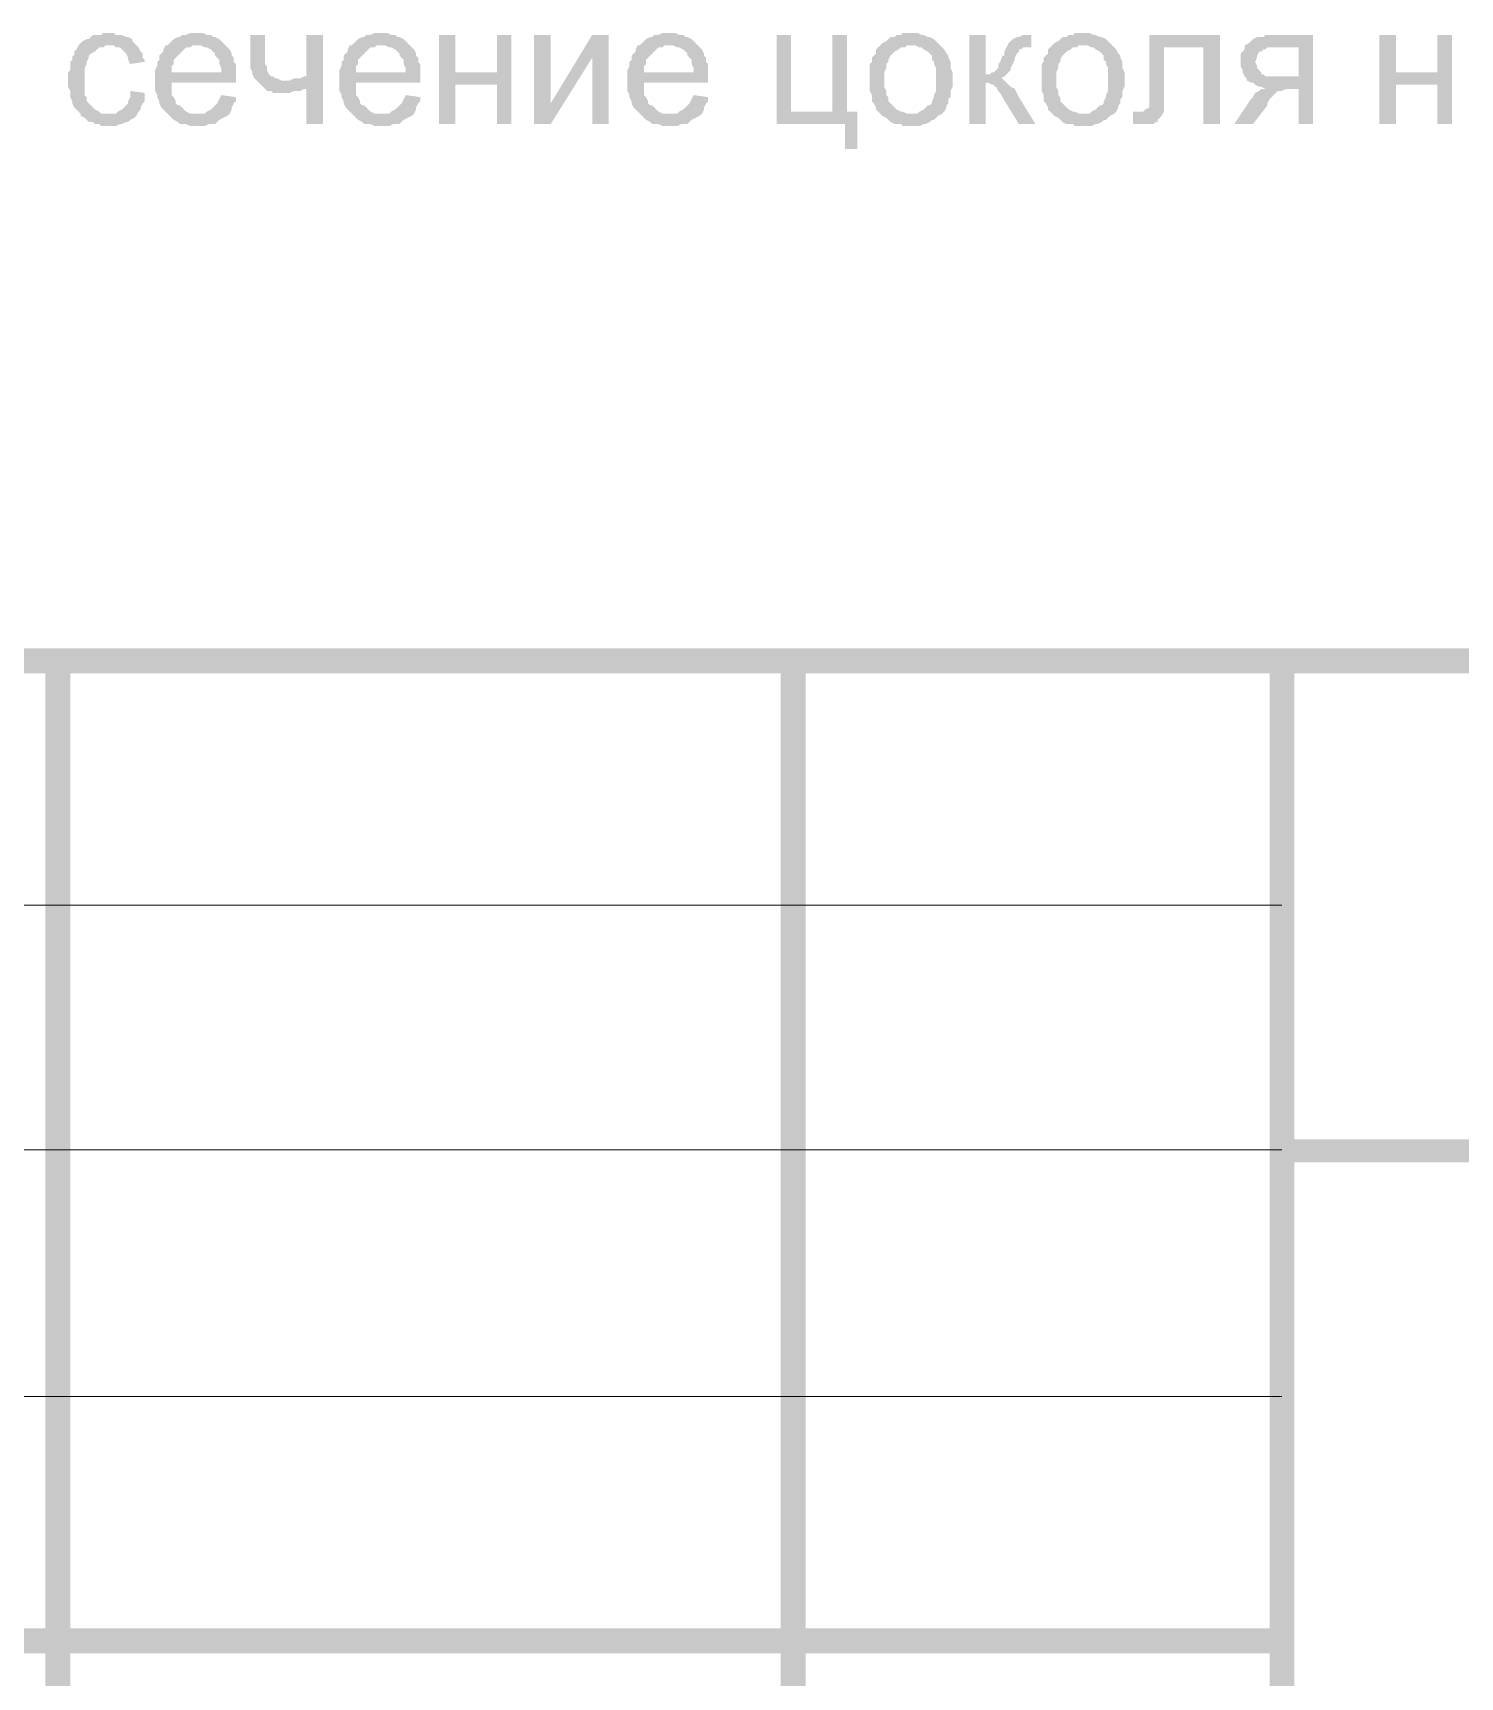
# Model space of a CAD drawing. Header units: millimetres. Extents: x -383313 to -161684, y -117025 to 99224.
# Drawn here: x -329616 to -326699, y -32656 to -29297 of the extents above; entities that cross this region are included whole.
import ezdxf

# ---------------------------------------------------------------- set-up
doc = ezdxf.new("R2010")
doc.units = ezdxf.units.MM
doc.header["$MEASUREMENT"] = 0
doc.layers.add('PDF_Geometry', color=7, linetype='Continuous')
doc.layers.add('PDF_Solid Fills', color=7, linetype='Continuous')

# ---------------------------------------------------------------- blocks, each defined once
blk = doc.blocks.new('A$Cf5759c35')
at = {"layer": 'PDF_Solid Fills'}
for points in [[(29002.4, -11032.1), (28989.7, -11032.1), (28985.5, -11036.3), (28968.5, -11036.3), (28964.3, -11040.5), (28960.1, -11044.8), (28955.8, -11044.8), (28947.4, -11049), (28943.1, -11053.2), (28938.9, -11057.5), (28934.7, -11065.9), (28930.4, -11070.2), (28930.4, -11078.6), (28926.2, -11078.6), (28926.2, -11087.1), (28922, -11091.3), (28922, -11099.8), (28922, -11108.3), (28917.7, -11112.5), (28917.7, -11121), (28917.7, -11129.4), (28917.7, -11137.9), (28917.7, -11142.1), (28922, -11150.6), (28922, -11159.1), (28922, -11163.3), (28926.2, -11171.8), (28926.2, -11176), (28930.4, -11184.5), (28934.7, -11188.7), (28938.9, -11192.9), (28943.1, -11197.2), (29002.4, -11197.2), (28998.2, -11197.2), (28993.9, -11197.2), (28985.5, -11197.2), (28981.2, -11192.9), (28972.8, -11188.7), (28968.5, -11184.5), (28964.3, -11180.2), (28964.3, -11180.2), (28960.1, -11176), (28955.8, -11171.8), (28955.8, -11163.3), (28951.6, -11159.1), (28951.6, -11150.6), (28951.6, -11146.4), (28951.6, -11137.9), (28951.6, -11129.4), (28951.6, -11125.2), (28951.6, -11116.7), (28951.6, -11108.3), (28951.6, -11104), (28955.8, -11095.6), (28955.8, -11091.3), (28960.1, -11082.9), (28960.1, -11078.6), (28964.3, -11074.4), (28964.3, -11074.4), (28972.8, -11070.2), (28977, -11065.9), (28981.2, -11061.7), (28989.7, -11061.7), (28993.9, -11057.5), (29002.4, -11057.5), (29057.4, -11057.5), (29053.2, -11053.2), (29049, -11049), (29049, -11044.8), (29040.5, -11040.5), (29036.3, -11040.5), (29027.8, -11036.3), (29023.6, -11036.3), (29015.1, -11036.3), (29010.9, -11032.1)], [(29180.2, -11032.1), (29180.2, -11032.1), (29167.5, -11032.1), (29159, -11036.3), (29150.6, -11036.3), (29146.3, -11040.5), (29142.1, -11040.5), (29133.6, -11044.8), (29129.4, -11049), (29125.2, -11053.2), (29120.9, -11057.5), (29180.2, -11057.5), (29184.4, -11057.5), (29188.7, -11057.5), (29197.1, -11061.7), (29201.4, -11061.7), (29209.8, -11065.9), (29214.1, -11070.2), (29218.3, -11074.4), (29218.3, -11078.6), (29222.5, -11082.9), (29226.8, -11087.1), (29226.8, -11095.6), (29231, -11104), (29231, -11112.5), (29129.4, -11112.5), (29260.6, -11112.5), (29260.6, -11104), (29260.6, -11095.6), (29256.4, -11091.3), (29256.4, -11082.9), (29252.2, -11078.6), (29252.2, -11074.4), (29247.9, -11065.9), (29243.7, -11061.7), (29239.5, -11057.5), (29235.2, -11053.2), (29231, -11049), (29226.8, -11044.8), (29218.3, -11040.5), (29214.1, -11040.5), (29209.8, -11036.3), (29201.4, -11036.3), (29192.9, -11032.1), (29188.7, -11032.1)], [(29319.9, -11036.3), (29290.3, -11036.3), (29290.3, -11104), (29294.5, -11112.5), (29294.5, -11116.7), (29298.7, -11125.2), (29303, -11129.4), (29362.2, -11129.4), (29353.8, -11129.4), (29345.3, -11125.2), (29341.1, -11125.2), (29336.8, -11121), (29332.6, -11121), (29328.4, -11116.7), (29324.1, -11108.3), (29324.1, -11104), (29324.1, -11099.8), (29319.9, -11095.6), (29319.9, -11087.1), (29319.9, -11078.6), (29319.9, -11070.2)], [(29438.4, -11036.3), (29404.6, -11036.3), (29404.6, -11121), (29400.3, -11121), (29391.9, -11125.2), (29383.4, -11125.2), (29379.2, -11125.2), (29370.7, -11129.4), (29366.5, -11129.4), (29362.2, -11129.4), (29303, -11129.4), (29307.2, -11133.7), (29311.4, -11137.9), (29315.7, -11142.1), (29404.6, -11146.4), (29404.6, -11218.3), (29438.4, -11218.3)], [(29557, -11032.1), (29557, -11032.1), (29544.3, -11032.1), (29535.8, -11036.3), (29527.3, -11036.3), (29523.1, -11040.5), (29518.9, -11040.5), (29510.4, -11044.8), (29506.2, -11049), (29501.9, -11053.2), (29497.7, -11057.5), (29557, -11057.5), (29561.2, -11057.5), (29565.4, -11057.5), (29573.9, -11061.7), (29578.1, -11061.7), (29586.6, -11065.9), (29590.8, -11070.2), (29595.1, -11074.4), (29595.1, -11078.6), (29599.3, -11082.9), (29603.5, -11087.1), (29603.5, -11095.6), (29607.8, -11104), (29607.8, -11112.5), (29506.2, -11112.5), (29637.4, -11112.5), (29637.4, -11104), (29637.4, -11095.6), (29633.2, -11091.3), (29633.2, -11082.9), (29628.9, -11078.6), (29628.9, -11074.4), (29624.7, -11065.9), (29620.5, -11061.7), (29616.2, -11057.5), (29612, -11053.2), (29607.8, -11049), (29603.5, -11044.8), (29595.1, -11040.5), (29590.8, -11040.5), (29586.6, -11036.3), (29578.1, -11036.3), (29569.7, -11032.1), (29565.4, -11032.1)], [(29709.4, -11036.3), (29675.5, -11036.3), (29675.5, -11218.3), (29709.4, -11218.3), (29709.4, -11137.9), (29794, -11137.9), (29709.4, -11112.5)], [(29823.7, -11036.3), (29794, -11036.3), (29794, -11112.5), (29709.4, -11112.5), (29794, -11137.9), (29794, -11218.3), (29823.7, -11218.3)], [(30022.6, -11036.3), (29988.8, -11036.3), (29904.1, -11176), (29870.2, -11218.3), (29904.1, -11218.3), (29988.8, -11082.9)], [(30145.4, -11032.1), (30145.4, -11032.1), (30132.7, -11032.1), (30124.2, -11036.3), (30115.8, -11036.3), (30111.5, -11040.5), (30107.3, -11040.5), (30098.8, -11044.8), (30094.6, -11049), (30090.4, -11053.2), (30086.1, -11057.5), (30145.4, -11057.5), (30149.6, -11057.5), (30153.9, -11057.5), (30162.3, -11061.7), (30166.6, -11061.7), (30175, -11065.9), (30179.3, -11070.2), (30183.5, -11074.4), (30183.5, -11078.6), (30187.7, -11082.9), (30192, -11087.1), (30192, -11095.6), (30196.2, -11104), (30196.2, -11112.5), (30094.6, -11112.5), (30225.8, -11112.5), (30225.8, -11104), (30225.8, -11095.6), (30221.6, -11091.3), (30221.6, -11082.9), (30217.4, -11078.6), (30217.4, -11074.4), (30213.1, -11065.9), (30208.9, -11061.7), (30204.7, -11057.5), (30200.4, -11053.2), (30196.2, -11049), (30192, -11044.8), (30183.5, -11040.5), (30179.3, -11040.5), (30175, -11036.3), (30166.6, -11036.3), (30158.1, -11032.1), (30153.9, -11032.1)], [(30395.2, -11036.3), (30365.5, -11036.3), (30365.5, -11218.3), (30505.2, -11218.3), (30505.2, -11269.1), (30530.6, -11269.1), (30530.6, -11192.9), (30509.5, -11192.9), (30395.2, -11192.9)], [(30509.5, -11036.3), (30479.8, -11036.3), (30479.8, -11192.9), (30395.2, -11192.9), (30509.5, -11192.9)], [(30640.7, -11032.1), (30640.7, -11032.1), (30623.8, -11032.1), (30619.5, -11036.3), (30611.1, -11036.3), (30606.8, -11040.5), (30598.4, -11040.5), (30594.1, -11044.8), (30589.9, -11049), (30581.4, -11053.2), (30581.4, -11053.2), (30577.2, -11057.5), (30640.7, -11057.5), (30640.7, -11057.5), (30649.2, -11057.5), (30657.6, -11061.7), (30661.9, -11061.7), (30666.1, -11065.9), (30674.6, -11070.2), (30678.8, -11074.4), (30683, -11078.6), (30683, -11087.1), (30687.3, -11091.3), (30687.3, -11095.6), (30691.5, -11104), (30691.5, -11112.5), (30691.5, -11116.7), (30691.5, -11125.2), (30691.5, -11129.4), (30691.5, -11137.9), (30691.5, -11146.4), (30691.5, -11150.6), (30687.3, -11159.1), (30687.3, -11163.3), (30683, -11171.8), (30683, -11176), (30678.8, -11180.2), (30674.6, -11180.2), (30670.3, -11184.5), (30666.1, -11188.7), (30657.6, -11192.9), (30653.4, -11197.2), (30644.9, -11197.2), (30640.7, -11197.2), (30577.2, -11197.2), (30581.4, -11201.4), (30589.9, -11205.6), (30594.1, -11209.9), (30598.4, -11214.1), (30606.8, -11218.3), (30611.1, -11218.3), (30619.5, -11218.3), (30623.8, -11222.6), (30632.2, -11222.6), (30640.7, -11222.6), (30644.9, -11222.6), (30649.2, -11222.6), (30657.6, -11222.6), (30666.1, -11218.3), (30670.3, -11218.3), (30678.8, -11214.1), (30683, -11209.9), (30687.3, -11209.9), (30691.5, -11205.6), (30695.7, -11201.4), (30704.2, -11197.2), (30708.4, -11192.9), (30712.7, -11184.5), (30712.7, -11180.2), (30712.7, -11180.2), (30716.9, -11176), (30716.9, -11167.5), (30721.1, -11163.3), (30721.1, -11154.8), (30721.1, -11150.6), (30725.4, -11142.1), (30725.4, -11133.7), (30725.4, -11125.2), (30725.4, -11121), (30725.4, -11112.5), (30721.1, -11104), (30721.1, -11095.6), (30721.1, -11091.3), (30716.9, -11082.9), (30716.9, -11078.6), (30712.7, -11074.4), (30708.4, -11065.9), (30704.2, -11061.7), (30700, -11057.5), (30695.7, -11053.2), (30691.5, -11049), (30687.3, -11044.8), (30678.8, -11040.5), (30674.6, -11040.5), (30666.1, -11036.3), (30661.9, -11036.3), (30653.4, -11032.1), (30649.2, -11032.1)], [(30793.1, -11036.3), (30759.2, -11036.3), (30759.2, -11218.3), (30793.1, -11218.3), (30793.1, -11133.7), (30835.4, -11133.7), (30831.2, -11129.4), (30827, -11125.2), (30822.7, -11125.2), (30822.7, -11125.2), (30831.2, -11121), (30835.4, -11116.7), (30793.1, -11116.7)], [(30886.2, -11036.3), (30869.3, -11036.3), (30860.8, -11040.5), (30856.6, -11040.5), (30848.1, -11044.8), (30843.9, -11049), (30843.9, -11049), (30839.7, -11053.2), (30835.4, -11061.7), (30877.8, -11061.7), (30886.2, -11061.7)], [(30992.1, -11032.1), (30992.1, -11032.1), (30975.1, -11032.1), (30970.9, -11036.3), (30962.4, -11036.3), (30958.2, -11040.5), (30949.7, -11040.5), (30945.5, -11044.8), (30941.3, -11049), (30932.8, -11053.2), (30932.8, -11053.2), (30928.6, -11057.5), (30992.1, -11057.5), (30992.1, -11057.5), (31000.5, -11057.5), (31009, -11061.7), (31013.2, -11061.7), (31017.5, -11065.9), (31025.9, -11070.2), (31030.2, -11074.4), (31034.4, -11078.6), (31034.4, -11087.1), (31038.6, -11091.3), (31038.6, -11095.6), (31042.9, -11104), (31042.9, -11112.5), (31042.9, -11116.7), (31042.9, -11125.2), (31042.9, -11129.4), (31042.9, -11137.9), (31042.9, -11146.4), (31042.9, -11150.6), (31038.6, -11159.1), (31038.6, -11163.3), (31034.4, -11171.8), (31034.4, -11176), (31030.2, -11180.2), (31025.9, -11180.2), (31021.7, -11184.5), (31017.5, -11188.7), (31009, -11192.9), (31004.8, -11197.2), (30996.3, -11197.2), (30992.1, -11197.2), (30928.6, -11197.2), (30932.8, -11201.4), (30941.3, -11205.6), (30945.5, -11209.9), (30949.7, -11214.1), (30958.2, -11218.3), (30962.4, -11218.3), (30970.9, -11218.3), (30975.1, -11222.6), (30983.6, -11222.6), (30992.1, -11222.6), (30996.3, -11222.6), (31000.5, -11222.6), (31009, -11222.6), (31017.5, -11218.3), (31021.7, -11218.3), (31030.2, -11214.1), (31034.4, -11209.9), (31038.6, -11209.9), (31042.9, -11205.6), (31047.1, -11201.4), (31055.6, -11197.2), (31059.8, -11192.9), (31064, -11184.5), (31064, -11180.2), (31064, -11180.2), (31068.3, -11176), (31068.3, -11167.5), (31072.5, -11163.3), (31072.5, -11154.8), (31072.5, -11150.6), (31076.7, -11142.1), (31076.7, -11133.7), (31076.7, -11125.2), (31076.7, -11121), (31076.7, -11112.5), (31072.5, -11104), (31072.5, -11095.6), (31072.5, -11091.3), (31068.3, -11082.9), (31068.3, -11078.6), (31064, -11074.4), (31059.8, -11065.9), (31055.6, -11061.7), (31051.3, -11057.5), (31047.1, -11053.2), (31042.9, -11049), (31038.6, -11044.8), (31030.2, -11040.5), (31025.9, -11040.5), (31017.5, -11036.3), (31013.2, -11036.3), (31004.8, -11032.1), (31000.5, -11032.1)], [(31271.5, -11036.3), (31127.5, -11036.3), (31127.5, -11184.5), (31127.5, -11184.5), (31119.1, -11188.7), (31119.1, -11188.7), (31114.8, -11192.9), (31106.4, -11192.9), (31093.7, -11192.9), (31093.7, -11218.3), (31097.9, -11218.3), (31106.4, -11218.3), (31110.6, -11218.3), (31119.1, -11218.3), (31119.1, -11218.3), (31127.5, -11218.3), (31136, -11218.3), (31140.2, -11214.1), (31144.5, -11214.1), (31144.5, -11209.9), (31148.7, -11205.6), (31152.9, -11201.4), (31157.2, -11192.9), (31157.2, -11188.7), (31157.2, -11184.5), (31157.2, -11180.2), (31157.2, -11171.8), (31157.2, -11163.3), (31157.2, -11154.8), (31157.2, -11061.7), (31237.6, -11061.7)], [(31462, -11036.3), (31364.6, -11036.3), (31360.4, -11040.5), (31347.7, -11040.5), (31339.2, -11044.8), (31335, -11049), (31330.7, -11053.2), (31330.7, -11053.2), (31322.3, -11057.5), (31432.3, -11061.7), (31432.3, -11121), (31398.5, -11121), (31326.5, -11125.2), (31326.5, -11129.4), (31335, -11133.7), (31339.2, -11133.7), (31343.4, -11137.9), (31351.9, -11142.1), (31356.1, -11142.1), (31364.6, -11146.4), (31360.4, -11146.4), (31432.3, -11146.4), (31432.3, -11218.3), (31462, -11218.3)], [(31631.3, -11036.3), (31597.4, -11036.3), (31597.4, -11218.3), (31631.3, -11218.3), (31631.3, -11137.9), (31716, -11137.9), (31631.3, -11112.5)], [(31745.6, -11036.3), (31716, -11036.3), (31716, -11112.5), (31631.3, -11112.5), (31716, -11137.9), (31716, -11218.3), (31745.6, -11218.3)], [(29057.4, -11057.5), (29002.4, -11057.5), (29010.9, -11057.5), (29015.1, -11061.7), (29023.6, -11061.7), (29027.8, -11065.9), (29032, -11070.2), (29036.3, -11074.4), (29040.5, -11082.9), (29040.5, -11087.1), (29044.7, -11095.6), (29074.4, -11091.3), (29074.4, -11087.1), (29070.1, -11082.9), (29070.1, -11074.4), (29065.9, -11070.2), (29061.7, -11061.7)], [(29120.9, -11057.5), (29116.7, -11057.5), (29112.5, -11065.9), (29112.5, -11070.2), (29108.2, -11074.4), (29104, -11078.6), (29104, -11087.1), (29099.8, -11091.3), (29099.8, -11099.8), (29095.5, -11108.3), (29095.5, -11112.5), (29095.5, -11121), (29095.5, -11129.4), (29095.5, -11137.9), (29095.5, -11142.1), (29095.5, -11150.6), (29099.8, -11159.1), (29099.8, -11163.3), (29104, -11171.8), (29104, -11176), (29108.2, -11184.5), (29112.5, -11188.7), (29116.7, -11192.9), (29120.9, -11197.2), (29180.2, -11197.2), (29180.2, -11197.2), (29171.7, -11197.2), (29167.5, -11197.2), (29159, -11192.9), (29154.8, -11188.7), (29150.6, -11184.5), (29146.3, -11180.2), (29142.1, -11180.2), (29137.9, -11176), (29137.9, -11171.8), (29133.6, -11163.3), (29129.4, -11159.1), (29129.4, -11150.6), (29129.4, -11142.1), (29129.4, -11133.7), (29260.6, -11133.7), (29260.6, -11133.7), (29260.6, -11129.4), (29260.6, -11121), (29260.6, -11112.5), (29129.4, -11112.5), (29129.4, -11108.3), (29129.4, -11099.8), (29133.6, -11095.6), (29133.6, -11087.1), (29137.9, -11082.9), (29142.1, -11078.6), (29146.3, -11074.4), (29150.6, -11070.2), (29154.8, -11065.9), (29159, -11061.7), (29167.5, -11061.7), (29171.7, -11057.5), (29180.2, -11057.5)], [(29497.7, -11057.5), (29493.5, -11057.5), (29489.2, -11065.9), (29489.2, -11070.2), (29485, -11074.4), (29480.8, -11078.6), (29480.8, -11087.1), (29476.5, -11091.3), (29476.5, -11099.8), (29472.3, -11108.3), (29472.3, -11112.5), (29472.3, -11121), (29472.3, -11129.4), (29472.3, -11137.9), (29472.3, -11142.1), (29472.3, -11150.6), (29476.5, -11159.1), (29476.5, -11163.3), (29480.8, -11171.8), (29480.8, -11176), (29485, -11184.5), (29489.2, -11188.7), (29493.5, -11192.9), (29497.7, -11197.2), (29557, -11197.2), (29557, -11197.2), (29548.5, -11197.2), (29544.3, -11197.2), (29535.8, -11192.9), (29531.6, -11188.7), (29527.3, -11184.5), (29523.1, -11180.2), (29518.9, -11180.2), (29514.6, -11176), (29514.6, -11171.8), (29510.4, -11163.3), (29506.2, -11159.1), (29506.2, -11150.6), (29506.2, -11142.1), (29506.2, -11133.7), (29637.4, -11133.7), (29637.4, -11133.7), (29637.4, -11129.4), (29637.4, -11121), (29637.4, -11112.5), (29506.2, -11112.5), (29506.2, -11108.3), (29506.2, -11099.8), (29510.4, -11095.6), (29510.4, -11087.1), (29514.6, -11082.9), (29518.9, -11078.6), (29523.1, -11074.4), (29527.3, -11070.2), (29531.6, -11065.9), (29535.8, -11061.7), (29544.3, -11061.7), (29548.5, -11057.5), (29557, -11057.5)], [(30086.1, -11057.5), (30081.9, -11057.5), (30077.7, -11065.9), (30077.7, -11070.2), (30073.4, -11074.4), (30069.2, -11078.6), (30069.2, -11087.1), (30065, -11091.3), (30065, -11099.8), (30060.7, -11108.3), (30060.7, -11112.5), (30060.7, -11121), (30060.7, -11129.4), (30060.7, -11137.9), (30060.7, -11142.1), (30060.7, -11150.6), (30065, -11159.1), (30065, -11163.3), (30069.2, -11171.8), (30069.2, -11176), (30073.4, -11184.5), (30077.7, -11188.7), (30081.9, -11192.9), (30086.1, -11197.2), (30145.4, -11197.2), (30145.4, -11197.2), (30136.9, -11197.2), (30132.7, -11197.2), (30124.2, -11192.9), (30120, -11188.7), (30115.8, -11184.5), (30111.5, -11180.2), (30107.3, -11180.2), (30103.1, -11176), (30103.1, -11171.8), (30098.8, -11163.3), (30094.6, -11159.1), (30094.6, -11150.6), (30094.6, -11142.1), (30094.6, -11133.7), (30225.8, -11133.7), (30225.8, -11133.7), (30225.8, -11129.4), (30225.8, -11121), (30225.8, -11112.5), (30094.6, -11112.5), (30094.6, -11108.3), (30094.6, -11099.8), (30098.8, -11095.6), (30098.8, -11087.1), (30103.1, -11082.9), (30107.3, -11078.6), (30111.5, -11074.4), (30115.8, -11070.2), (30120, -11065.9), (30124.2, -11061.7), (30132.7, -11061.7), (30136.9, -11057.5), (30145.4, -11057.5)], [(30577.2, -11057.5), (30573, -11061.7), (30568.7, -11065.9), (30568.7, -11074.4), (30564.5, -11078.6), (30560.3, -11082.9), (30560.3, -11091.3), (30556, -11095.6), (30556, -11104), (30556, -11112.5), (30556, -11121), (30556, -11129.4), (30556, -11129.4), (30556, -11137.9), (30556, -11146.4), (30556, -11150.6), (30560.3, -11159.1), (30560.3, -11167.5), (30560.3, -11171.8), (30564.5, -11176), (30568.7, -11184.5), (30568.7, -11188.7), (30573, -11192.9), (30577.2, -11197.2), (30640.7, -11197.2), (30636.5, -11197.2), (30632.2, -11197.2), (30623.8, -11192.9), (30619.5, -11192.9), (30611.1, -11188.7), (30606.8, -11184.5), (30602.6, -11180.2), (30602.6, -11180.2), (30598.4, -11176), (30594.1, -11171.8), (30594.1, -11163.3), (30589.9, -11159.1), (30589.9, -11150.6), (30585.7, -11142.1), (30585.7, -11137.9), (30585.7, -11129.4), (30585.7, -11125.2), (30585.7, -11116.7), (30585.7, -11112.5), (30589.9, -11104), (30589.9, -11095.6), (30594.1, -11091.3), (30594.1, -11087.1), (30598.4, -11078.6), (30602.6, -11074.4), (30602.6, -11074.4), (30606.8, -11070.2), (30615.3, -11065.9), (30619.5, -11061.7), (30628, -11061.7), (30632.2, -11057.5), (30640.7, -11057.5)], [(30835.4, -11061.7), (30831.2, -11070.2), (30831.2, -11078.6), (30827, -11078.6), (30822.7, -11091.3), (30818.5, -11095.6), (30818.5, -11104), (30814.3, -11108.3), (30814.3, -11108.3), (30810, -11112.5), (30805.8, -11112.5), (30801.6, -11116.7), (30793.1, -11116.7), (30835.4, -11116.7), (30839.7, -11112.5), (30843.9, -11108.3), (30843.9, -11104), (30848.1, -11095.6), (30852.4, -11087.1), (30852.4, -11082.9), (30856.6, -11074.4), (30860.8, -11070.2), (30860.8, -11065.9), (30865.1, -11065.9), (30869.3, -11061.7), (30877.8, -11061.7)], [(30928.6, -11057.5), (30924.3, -11061.7), (30920.1, -11065.9), (30920.1, -11074.4), (30915.9, -11078.6), (30911.6, -11082.9), (30911.6, -11091.3), (30907.4, -11095.6), (30907.4, -11104), (30907.4, -11112.5), (30907.4, -11121), (30907.4, -11129.4), (30907.4, -11129.4), (30907.4, -11137.9), (30907.4, -11146.4), (30907.4, -11150.6), (30911.6, -11159.1), (30911.6, -11167.5), (30911.6, -11171.8), (30915.9, -11176), (30920.1, -11184.5), (30920.1, -11188.7), (30924.3, -11192.9), (30928.6, -11197.2), (30992.1, -11197.2), (30987.8, -11197.2), (30983.6, -11197.2), (30975.1, -11192.9), (30970.9, -11192.9), (30962.4, -11188.7), (30958.2, -11184.5), (30954, -11180.2), (30954, -11180.2), (30949.7, -11176), (30945.5, -11171.8), (30945.5, -11163.3), (30941.3, -11159.1), (30941.3, -11150.6), (30937, -11142.1), (30937, -11137.9), (30937, -11129.4), (30937, -11125.2), (30937, -11116.7), (30937, -11112.5), (30941.3, -11104), (30941.3, -11095.6), (30945.5, -11091.3), (30945.5, -11087.1), (30949.7, -11078.6), (30954, -11074.4), (30954, -11074.4), (30958.2, -11070.2), (30966.7, -11065.9), (30970.9, -11061.7), (30979.4, -11061.7), (30983.6, -11057.5), (30992.1, -11057.5)], [(31322.3, -11057.5), (31322.3, -11065.9), (31318, -11070.2), (31313.8, -11074.4), (31313.8, -11082.9), (31313.8, -11091.3), (31313.8, -11095.6), (31313.8, -11099.8), (31318, -11108.3), (31318, -11112.5), (31322.3, -11121), (31326.5, -11125.2), (31398.5, -11121), (31398.5, -11121), (31385.8, -11121), (31381.5, -11121), (31373.1, -11121), (31364.6, -11121), (31360.4, -11116.7), (31356.1, -11116.7), (31356.1, -11112.5), (31351.9, -11108.3), (31347.7, -11104), (31347.7, -11099.8), (31343.4, -11091.3), (31343.4, -11091.3), (31347.7, -11082.9), (31347.7, -11078.6), (31351.9, -11070.2), (31356.1, -11070.2), (31360.4, -11065.9), (31364.6, -11065.9), (31368.8, -11061.7), (31377.3, -11061.7), (31390, -11061.7), (31432.3, -11061.7)], [(29044.7, -11150.6), (29044.7, -11163.3), (29040.5, -11171.8), (29040.5, -11176), (29036.3, -11180.2), (29032, -11184.5), (29027.8, -11188.7), (29019.3, -11192.9), (29015.1, -11197.2), (29006.6, -11197.2), (29002.4, -11197.2), (28943.1, -11197.2), (28943.1, -11201.4), (28951.6, -11205.6), (28955.8, -11209.9), (28960.1, -11214.1), (28968.5, -11214.1), (28972.8, -11218.3), (28981.2, -11218.3), (28985.5, -11222.6), (28993.9, -11222.6), (29002.4, -11222.6), (29006.6, -11222.6), (29015.1, -11222.6), (29023.6, -11218.3), (29027.8, -11218.3), (29036.3, -11214.1), (29040.5, -11214.1), (29044.7, -11209.9), (29053.2, -11205.6), (29053.2, -11205.6), (29057.4, -11201.4), (29061.7, -11192.9), (29065.9, -11188.7), (29065.9, -11184.5), (29070.1, -11176), (29074.4, -11171.8), (29074.4, -11163.3), (29074.4, -11154.8)], [(29315.7, -11142.1), (29319.9, -11146.4), (29324.1, -11150.6), (29332.6, -11150.6), (29336.8, -11154.8), (29345.3, -11154.8), (29353.8, -11154.8), (29358, -11154.8), (29362.2, -11154.8), (29370.7, -11154.8), (29379.2, -11150.6), (29383.4, -11150.6), (29391.9, -11150.6), (29400.3, -11146.4), (29404.6, -11146.4)], [(30835.4, -11133.7), (30793.1, -11133.7), (30797.3, -11133.7), (30805.8, -11137.9), (30810, -11137.9), (30810, -11142.1), (30814.3, -11142.1), (30818.5, -11150.6), (30822.7, -11154.8), (30827, -11163.3), (30860.8, -11218.3), (30894.7, -11218.3), (30860.8, -11163.3), (30860.8, -11163.3), (30856.6, -11154.8), (30852.4, -11146.4), (30843.9, -11142.1), (30839.7, -11137.9)], [(31360.4, -11146.4), (31356.1, -11146.4), (31351.9, -11150.6), (31343.4, -11154.8), (31339.2, -11163.3), (31335, -11167.5), (31301.1, -11218.3), (31339.2, -11218.3), (31368.8, -11180.2), (31368.8, -11176), (31373.1, -11167.5), (31377.3, -11163.3), (31381.5, -11159.1), (31385.8, -11154.8), (31390, -11150.6), (31394.2, -11150.6), (31398.5, -11150.6), (31406.9, -11146.4), (31415.4, -11146.4), (31432.3, -11146.4)], [(29231, -11159.1), (29231, -11159.1), (29226.8, -11167.5), (29222.5, -11176), (29218.3, -11180.2), (29214.1, -11184.5), (29209.8, -11188.7), (29209.8, -11188.7), (29201.4, -11192.9), (29197.1, -11197.2), (29188.7, -11197.2), (29180.2, -11197.2), (29120.9, -11197.2), (29120.9, -11197.2), (29125.2, -11201.4), (29129.4, -11205.6), (29133.6, -11209.9), (29142.1, -11214.1), (29146.3, -11218.3), (29154.8, -11218.3), (29159, -11218.3), (29167.5, -11222.6), (29176, -11222.6), (29180.2, -11222.6), (29180.2, -11222.6), (29188.7, -11222.6), (29197.1, -11222.6), (29205.6, -11218.3), (29209.8, -11218.3), (29218.3, -11218.3), (29222.5, -11214.1), (29226.8, -11209.9), (29235.2, -11205.6), (29235.2, -11205.6), (29243.7, -11201.4), (29247.9, -11197.2), (29252.2, -11188.7), (29252.2, -11184.5), (29256.4, -11176), (29260.6, -11171.8), (29260.6, -11163.3)], [(29607.8, -11159.1), (29607.8, -11159.1), (29603.5, -11167.5), (29599.3, -11176), (29595.1, -11180.2), (29590.8, -11184.5), (29586.6, -11188.7), (29586.6, -11188.7), (29578.1, -11192.9), (29573.9, -11197.2), (29565.4, -11197.2), (29557, -11197.2), (29497.7, -11197.2), (29497.7, -11197.2), (29501.9, -11201.4), (29506.2, -11205.6), (29510.4, -11209.9), (29518.9, -11214.1), (29523.1, -11218.3), (29531.6, -11218.3), (29535.8, -11218.3), (29544.3, -11222.6), (29552.7, -11222.6), (29557, -11222.6), (29557, -11222.6), (29565.4, -11222.6), (29573.9, -11222.6), (29582.4, -11218.3), (29586.6, -11218.3), (29595.1, -11218.3), (29599.3, -11214.1), (29603.5, -11209.9), (29612, -11205.6), (29612, -11205.6), (29620.5, -11201.4), (29624.7, -11197.2), (29628.9, -11188.7), (29628.9, -11184.5), (29633.2, -11176), (29637.4, -11171.8), (29637.4, -11163.3)], [(30196.2, -11159.1), (30196.2, -11159.1), (30192, -11167.5), (30187.7, -11176), (30183.5, -11180.2), (30179.3, -11184.5), (30175, -11188.7), (30175, -11188.7), (30166.6, -11192.9), (30162.3, -11197.2), (30153.9, -11197.2), (30145.4, -11197.2), (30086.1, -11197.2), (30086.1, -11197.2), (30090.4, -11201.4), (30094.6, -11205.6), (30098.8, -11209.9), (30107.3, -11214.1), (30111.5, -11218.3), (30120, -11218.3), (30124.2, -11218.3), (30132.7, -11222.6), (30141.2, -11222.6), (30145.4, -11222.6), (30145.4, -11222.6), (30153.9, -11222.6), (30162.3, -11222.6), (30170.8, -11218.3), (30175, -11218.3), (30183.5, -11218.3), (30187.7, -11214.1), (30192, -11209.9), (30200.4, -11205.6), (30200.4, -11205.6), (30208.9, -11201.4), (30213.1, -11197.2), (30217.4, -11188.7), (30217.4, -11184.5), (30221.6, -11176), (30225.8, -11171.8), (30225.8, -11163.3)]]:
    blk.add_hatch(color=8, dxfattribs=at).paths.add_polyline_path(points)
at = {"layer": 'PDF_Geometry', "color": 8, "lineweight": 18}
for points in [[(24896.1, -12814.3), (31398.5, -12814.3)], [(24896.1, -13313.8), (31398.5, -13313.8)], [(24896.1, -13817.6), (31398.5, -13817.6)]]:
    blk.add_lwpolyline(points, dxfattribs=at)
at = {"layer": 'PDF_Solid Fills', "color": 8, "lineweight": 13}
for points in [[(29904.1, -11036.3), (29870.2, -11036.3), (29904.1, -11176), (29870.2, -11218.3)], [(30022.6, -11036.3), (29988.8, -11082.9), (30022.6, -11218.3), (29988.8, -11218.3)], [(31271.5, -11036.3), (31237.6, -11061.7), (31271.5, -11218.3), (31237.6, -11218.3)], [(43421.1, -12289.4), (24921.5, -12340.2), (24874.9, -12289.4)], [(43370.3, -12340.2), (43421.1, -12289.4), (24921.5, -12340.2)], [(31423.9, -12314.8), (31373.1, -12314.8), (31423.9, -17813.9)], [(31373.1, -12314.8), (31423.9, -17813.9), (31373.1, -17813.9)]]:
    blk.add_solid(points, dxfattribs=at)
at = {"layer": 'PDF_Solid Fills', "color": 8, "lineweight": 18}
for points in [[(28922, -12314.8), (28871.2, -12314.8), (28922, -17813.9)], [(28871.2, -12314.8), (28922, -17813.9), (28871.2, -17813.9)], [(30424.8, -12314.8), (30374, -12314.8), (30424.8, -17813.9)], [(30374, -12314.8), (30424.8, -17813.9), (30374, -17813.9)], [(31398.5, -13292.7), (31398.5, -13339.2), (43395.7, -13292.7)], [(31398.5, -13339.2), (43395.7, -13292.7), (43395.7, -13339.2)], [(24896.1, -14291.7), (24896.1, -14342.5), (31398.5, -14291.7)], [(24896.1, -14342.5), (31398.5, -14291.7), (31398.5, -14342.5)]]:
    blk.add_solid(points, dxfattribs=at)

msp = doc.modelspace()

# ---------------------------------------------------------------- block references
at = {"ltscale": 100}
msp.add_blockref('A$Cf5759c35', (-358461.97282, -18264.93104), dxfattribs=at)

doc.saveas('drawing.dxf')
